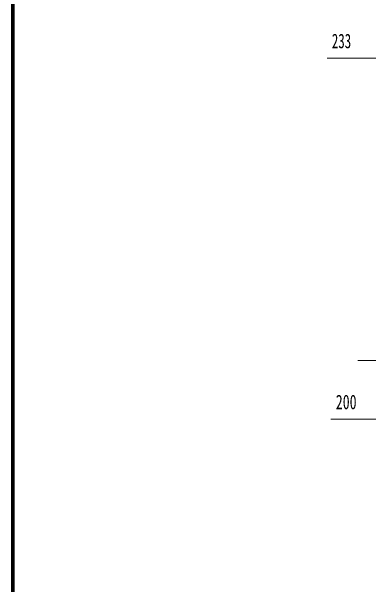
# Model space of a CAD drawing. Units: millimetres, scale not verified. Extents: x -22148 to 22152, y -10500 to 10500.
# Drawn here: x -7048 to -3852, y 13 to 5147 of the extents above; entities that cross this region are included whole.
import ezdxf
from ezdxf.enums import TextEntityAlignment as Align

# ---------------------------------------------------------------- set-up
doc = ezdxf.new("R2010")
doc.units = ezdxf.units.MM
doc.header["$LTSCALE"] = 50
for name, color, linetype, lineweight in [('0-2_1-0BOLD', 7, 'Continuous', 18), ('0-5_1-5DIM', 3, 'Continuous', 18), ('0-D_F-F', 5, 'Continuous', 18)]:
    doc.layers.add(name, color=color, linetype=linetype, lineweight=lineweight)
doc.styles.add('ＭＳ ゴシック', font='')
doc.styles.get('ＭＳ ゴシック').set_extended_font_data('MS Gothic')

msp = doc.modelspace()

# ---------------------------------------------------------------- linework, layer by layer
at = {"layer": '0-2_1-0BOLD'}
msp.add_line((-3946.57, 2019.68), (2003.43, 2019.68), dxfattribs=at)
at = {"layer": '0-5_1-5DIM'}
for p, q in [((-4222.07, 4728.68), (2278.93, 4728.68)), ((2245.93, 1494.68), (-4189.07, 1494.68))]:
    msp.add_line(p, q, dxfattribs=at)
at = {"layer": '0-D_F-F'}
for points in [[(21651.87, -10000), (-7048.13, -10000), (-7048.13, 10100), (21651.87, 10100)], [(21649.37, -9997.5), (-7045.63, -9997.5), (-7045.63, 10097.5), (21649.37, 10097.5)], [(21646.87, -9995), (21646.87, 10095), (-7043.13, 10095), (-7043.13, -9995)], [(21644.37, -9992.5), (-7040.63, -9992.5), (-7040.63, 10092.5), (21644.37, 10092.5)], [(21641.87, -9990), (21641.87, 10090), (-7038.13, 10090), (-7038.13, -9990)], [(21639.37, -9987.5), (-7035.63, -9987.5), (-7035.63, 10087.5), (21639.37, 10087.5)], [(21636.87, -9985), (21636.87, 10085), (-7033.13, 10085), (-7033.13, -9985)], [(21634.37, -9982.5), (-7030.63, -9982.5), (-7030.63, 10082.5), (21634.37, 10082.5)], [(21631.87, -9980), (-7028.13, -9980), (-7028.13, 10080), (21631.87, 10080)], [(21629.37, -9977.5), (-7025.63, -9977.5), (-7025.63, 10077.5), (21629.37, 10077.5)], [(21626.87, -9975), (21626.87, 10075), (-7023.12, 10075), (-7023.12, -9975)]]:
    msp.add_lwpolyline(points, close=True, dxfattribs=at)

# ---------------------------------------------------------------- texts
at = {"layer": '0-5_1-5DIM', "color": 7, "style": 'ＭＳ ゴシック'}
for s, width, p in [('233', 0.65, (-4180.24, 4778.68)), ('200', 0.7, (-4145.08, 1544.68))]:
    msp.add_text(s, height=130.2, dxfattribs=dict(at, width=width)).set_placement(p, align=Align.BOTTOM_LEFT)

doc.saveas('drawing.dxf')
